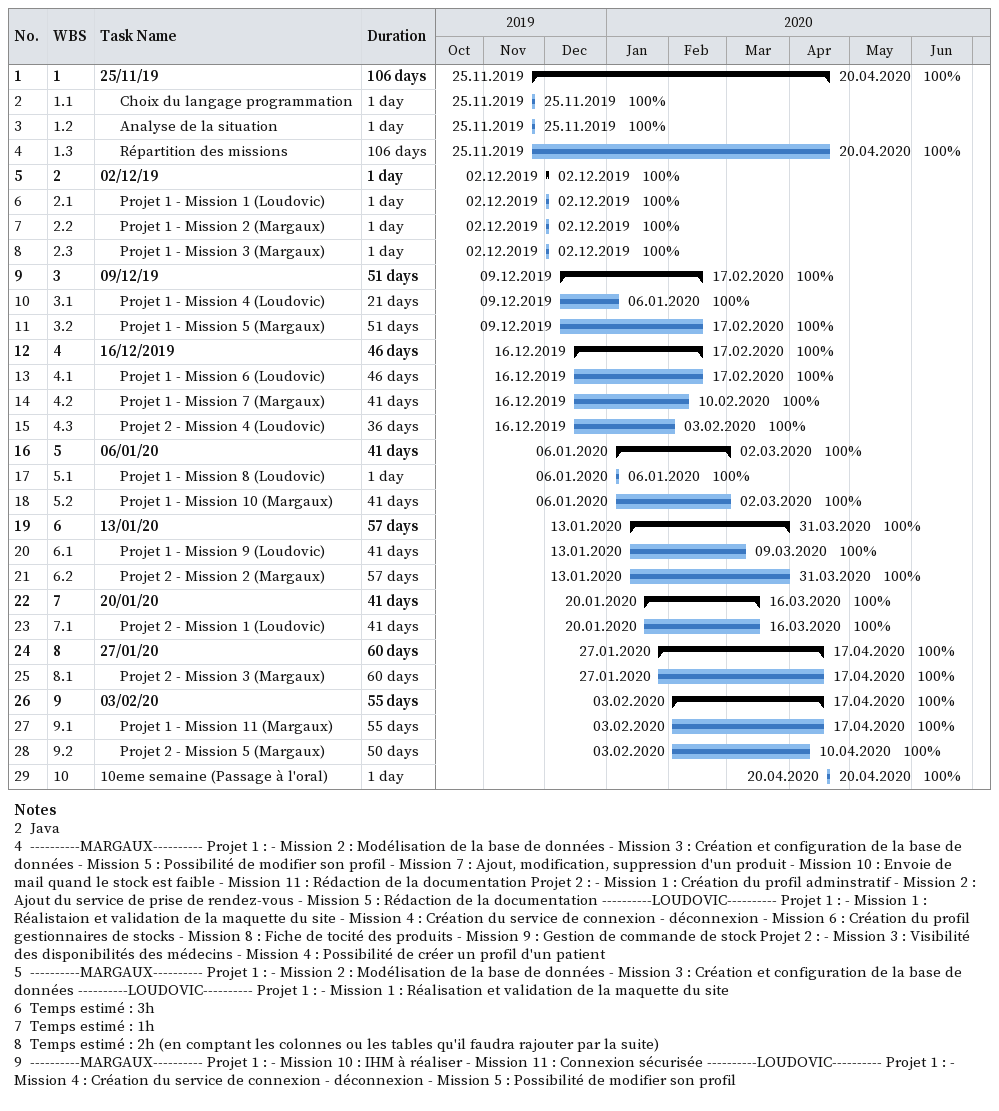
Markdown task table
| ID | WBS | Task | Duration | Start | Finish | % complete |
|---|---|---|---|---|---|---|
| 1 | 1 | **25/11/19** | 106d | 2019-11-25 | 2020-04-20 | 100 |
| 2 | 1.1 | Choix du langage programmation | 1d | 2019-11-25 | 2019-11-25 | 100 |
| 3 | 1.2 | Analyse de la situation | 1d | 2019-11-25 | 2019-11-25 | 100 |
| 4 | 1.3 | Répartition des missions | 106d | 2019-11-25 | 2020-04-20 | 100 |
| 5 | 2 | **02/12/19** | 1d | 2019-12-02 | 2019-12-02 | 100 |
| 6 | 2.1 | Projet 1 - Mission 1 (Loudovic) | 1d | 2019-12-02 | 2019-12-02 | 100 |
| 7 | 2.2 | Projet 1 - Mission 2 (Margaux) | 1d | 2019-12-02 | 2019-12-02 | 100 |
| 8 | 2.3 | Projet 1 - Mission 3 (Margaux) | 1d | 2019-12-02 | 2019-12-02 | 100 |
| 9 | 3 | **09/12/19** | 51d | 2019-12-09 | 2020-02-17 | 100 |
| 10 | 3.1 | Projet 1 - Mission 4 (Loudovic) | 21d | 2019-12-09 | 2020-01-06 | 100 |
| 11 | 3.2 | Projet 1 - Mission 5 (Margaux) | 51d | 2019-12-09 | 2020-02-17 | 100 |
| 12 | 4 | **16/12/2019** | 46d | 2019-12-16 | 2020-02-17 | 100 |
| 13 | 4.1 | Projet 1 - Mission 6 (Loudovic) | 46d | 2019-12-16 | 2020-02-17 | 100 |
| 14 | 4.2 | Projet 1 - Mission 7 (Margaux) | 41d | 2019-12-16 | 2020-02-10 | 100 |
| 15 | 4.3 | Projet 2 - Mission 4 (Loudovic) | 36d | 2019-12-16 | 2020-02-03 | 100 |
| 16 | 5 | **06/01/20** | 41d | 2020-01-06 | 2020-03-02 | 100 |
| 17 | 5.1 | Projet 1 - Mission 8 (Loudovic) | 1d | 2020-01-06 | 2020-01-06 | 100 |
| 18 | 5.2 | Projet 1 - Mission 10 (Margaux) | 41d | 2020-01-06 | 2020-03-02 | 100 |
| 19 | 6 | **13/01/20** | 57d | 2020-01-13 | 2020-03-31 | 100 |
| 20 | 6.1 | Projet 1 - Mission 9 (Loudovic) | 41d | 2020-01-13 | 2020-03-09 | 100 |
| 21 | 6.2 | Projet 2 - Mission 2 (Margaux) | 57d | 2020-01-13 | 2020-03-31 | 100 |
| 22 | 7 | **20/01/20** | 41d | 2020-01-20 | 2020-03-16 | 100 |
| 23 | 7.1 | Projet 2 - Mission 1 (Loudovic) | 41d | 2020-01-20 | 2020-03-16 | 100 |
| 24 | 8 | **27/01/20** | 60d | 2020-01-27 | 2020-04-17 | 100 |
| 25 | 8.1 | Projet 2 - Mission 3 (Margaux) | 60d | 2020-01-27 | 2020-04-17 | 100 |
| 26 | 9 | **03/02/20** | 55d | 2020-02-03 | 2020-04-17 | 100 |
| 27 | 9.1 | Projet 1 - Mission 11 (Margaux) | 55d | 2020-02-03 | 2020-04-17 | 100 |
| 28 | 9.2 | Projet 2 - Mission 5 (Margaux) | 50d | 2020-02-03 | 2020-04-10 | 100 |
| 29 | 10 | 10eme semaine (Passage à l'oral) | 1d | 2020-04-20 | 2020-04-20 | 100 |

Notes
- 2: Java
- 4: ----------MARGAUX---------- Projet 1 : - Mission 2 : Modélisation de la base de données - Mission 3 : Création et configuration de la base de données - Mission 5 : Possibilité de modifier son profil - Mission 7 : Ajout, modification, suppression d'un produit - Mission 10 : Envoie de mail quand le stock est faible - Mission 11 : Rédaction de la documentation Projet 2 : - Mission 1 : Création du profil adminstratif - Mission 2 : Ajout du service de prise de rendez-vous - Mission 5 : Rédaction de la documentation ----------LOUDOVIC---------- Projet 1 : - Mission 1 : Réalistaion et validation de la maquette du site - Mission 4 : Création du service de connexion - déconnexion - Mission 6 : Création du profil gestionnaires de stocks - Mission 8 : Fiche de tocité des produits - Mission 9 : Gestion de commande de stock Projet 2 : - Mission 3 : Visibilité des disponibilités des médecins - Mission 4 : Possibilité de créer un profil d'un patient
- 5: ----------MARGAUX---------- Projet 1 : - Mission 2 : Modélisation de la base de données - Mission 3 : Création et configuration de la base de données ----------LOUDOVIC---------- Projet 1 : - Mission 1 : Réalisation et validation de la maquette du site
- 6: Temps estimé : 3h
- 7: Temps estimé : 1h
- 8: Temps estimé : 2h (en comptant les colonnes ou les tables qu'il faudra rajouter par la suite)
- 9: ----------MARGAUX---------- Projet 1 : - Mission 10 : IHM à réaliser - Mission 11 : Connexion sécurisée ----------LOUDOVIC---------- Projet 1 : - Mission 4 : Création du service de connexion - déconnexion - Mission 5 : Possibilité de modifier son profil
